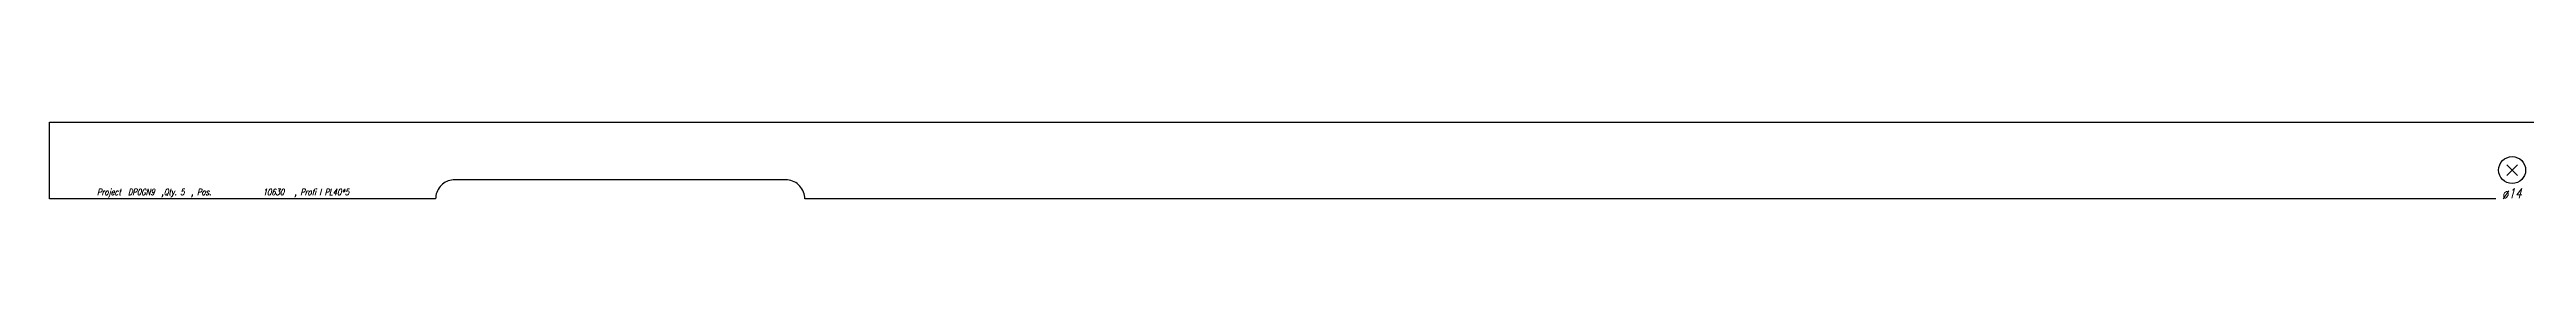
# Model space of a CAD drawing. Extents: x 0 to 2806, y -20 to 20.
# Drawn here: x 0 to 1283, y -20 to 20 of the extents above; entities that cross this region are included whole.
import ezdxf

# ---------------------------------------------------------------- set-up
doc = ezdxf.new("R2010")
doc.units = 0
doc.header["$LTSCALE"] = 10
for name, color, linetype in [('BEZ_SCHRAUBEN', 7, 'CONTINUOUS'), ('SCHRAUBEN', 7, 'CONTINUOUS'), ('TEILE', 7, 'CONTINUOUS'), ('UNTERSCHRIFT', 7, 'CONTINUOUS')]:
    doc.layers.add(name, color=color, linetype=linetype)
doc.styles.get("Standard").update_dxf_attribs({"font": 'ROMANS'})

msp = doc.modelspace()

# ---------------------------------------------------------------- linework, layer by layer
at = {"layer": 'SCHRAUBEN', "color": 6}
for p, q in [((1278.799438, -2.200095), (1273.199463, -7.800095)), ((1273.199463, -2.200095), (1278.799438, -7.800095))]:
    msp.add_line(p, q, dxfattribs=at)
at = {"layer": 'SCHRAUBEN', "color": 2}
msp.add_circle((1275.999512, -5.000094), 6.999878, dxfattribs=at)
at = {"layer": 'TEILE', "color": 2}
for p, q in [((0.000115, -19.999998), (0.000115, 19.999996)), ((0.000115, 19.999996), (2805.999756, 19.999996)), ((203.629028, -12.339564), (202.985855, -12.928939)), ((204.321152, -11.808491), (203.629028, -12.339564)), ((205.056915, -11.339759), (204.321152, -11.808491)), ((205.830719, -10.936936), (205.056915, -11.339759)), ((206.636719, -10.603089), (205.830719, -10.936936)), ((207.468719, -10.340758), (206.636719, -10.603089)), ((208.320435, -10.151941), (207.468719, -10.340758)), ((209.185349, -10.038073), (208.320435, -10.151941)), ((210.056915, -10.000023), (209.185349, -10.038073)), ((381.377228, -10.000023), (210.056915, -10.000023)), ((382.299866, -10.042673), (381.377228, -10.000011)), ((381.377228, -10.000011), (381.377228, -10.000023)), ((383.214722, -10.170287), (382.299866, -10.042673)), ((384.113831, -10.381763), (383.214722, -10.170287)), ((384.989624, -10.675298), (384.113831, -10.381763)), ((385.834595, -11.048388), (384.989624, -10.675298)), ((386.641541, -11.497849), (385.834595, -11.048388)), ((387.403564, -12.019849), (386.641541, -11.497849)), ((388.114166, -12.609931), (387.403564, -12.019849)), ((388.767273, -13.263062), (388.114166, -12.609931)), ((200.056915, -19.999998), (0.000115, -19.999998)), ((200.094971, -19.128433), (200.056915, -19.999989)), ((200.056915, -19.999989), (200.056915, -19.999998)), ((200.208832, -18.26351), (200.094971, -19.128433)), ((200.397659, -17.411802), (200.208832, -18.26351)), ((200.660004, -16.579796), (200.397659, -17.411802)), ((200.993835, -15.773815), (200.660004, -16.579796)), ((201.396667, -15), (200.993835, -15.773815)), ((201.865402, -14.264238), (201.396667, -15)), ((202.396469, -13.572129), (201.865402, -14.264238)), ((202.985855, -12.928939), (202.396469, -13.572129)), ((389.357361, -13.97367), (388.767273, -13.263062)), ((389.879395, -14.735693), (389.357361, -13.97367)), ((390.328827, -15.542627), (389.879395, -14.735693)), ((390.701904, -16.387592), (390.328827, -15.542627)), ((390.995453, -17.263376), (390.701904, -16.387592)), ((391.20694, -18.162508), (390.995453, -17.263376)), ((391.334534, -19.077318), (391.20694, -18.162508)), ((391.377228, -19.999998), (391.334534, -19.077318)), ((1267.585083, -19.999998), (391.377228, -19.999998))]:
    msp.add_line(p, q, dxfattribs=at)

# ---------------------------------------------------------------- texts
at = {"layer": 'BEZ_SCHRAUBEN', "color": 2, "oblique": 15, "width": 0.8}
msp.add_text(' ø14', height=5, dxfattribs=at).set_placement((1267.99939, -19.500095))
at = {"layer": 'UNTERSCHRIFT', "color": 2, "oblique": 15, "width": 0.8}
for s, p in [('Project  DP0GN9  ,Qty. 5  , Pos. ', (24.628525, -17.999998)), ('10630', (110.428513, -17.999998)), ('  , Profi l PL40*5', (123.428513, -17.999998))]:
    msp.add_text(s, height=3.25, dxfattribs=at).set_placement(p)

doc.saveas('drawing.dxf')
